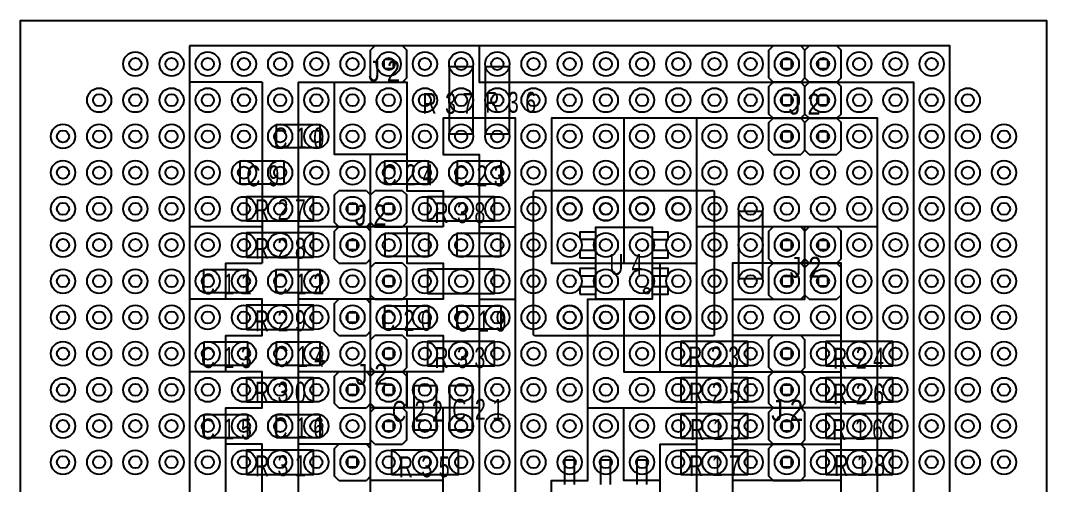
# Model space of a CAD drawing. Units: millimetres on the paper. Extents: x -72.8 to -0.8, y -24.6 to 70.4.
# Drawn here: x -72.8 to -0.8, y 37.8 to 70.4 of the extents above; entities that cross this region are included whole.
import ezdxf

# ---------------------------------------------------------------- set-up
doc = ezdxf.new("R2010")
doc.units = ezdxf.units.MM
for name, color, linetype in [('0-0_十字ユニバーサル基板', 7, 'Continuous'), ('0-2_カットパターン', 1, 'Continuous'), ('0-3_パーツレイアウト', 7, 'Continuous'), ('0-4_パーツナンバー', 3, 'Continuous')]:
    doc.layers.add(name, color=color, linetype=linetype)
doc.styles.add('MS UI Gothic', font='')
doc.styles.get('MS UI Gothic').set_extended_font_data('MS UI Gothic')

msp = doc.modelspace()

# ---------------------------------------------------------------- linework, layer by layer
at = {"layer": '0-0_十字ユニバーサル基板'}
msp.add_lwpolyline([(-0.83, -24.64), (-72.83, -24.64), (-72.83, 70.36), (-0.83, 70.36)], close=True, dxfattribs=at)
for centre, radius in [((-64.77, 67.31), 0.85), ((-64.77, 67.31), 0.425), ((-62.23, 67.31), 0.85), ((-62.23, 67.31), 0.425), ((-59.69, 67.31), 0.85), ((-59.69, 67.31), 0.425), ((-57.15, 67.31), 0.85), ((-57.15, 67.31), 0.425), ((-54.61, 67.31), 0.85), ((-54.61, 67.31), 0.425), ((-52.07, 67.31), 0.85), ((-52.07, 67.31), 0.425), ((-49.53, 67.31), 0.85), ((-49.53, 67.31), 0.425), ((-46.99, 67.31), 0.85), ((-46.99, 67.31), 0.425), ((-44.45, 67.31), 0.85), ((-44.45, 67.31), 0.425), ((-41.91, 67.31), 0.85), ((-41.91, 67.31), 0.425), ((-39.37, 67.31), 0.85), ((-39.37, 67.31), 0.425), ((-36.83, 67.31), 0.85), ((-36.83, 67.31), 0.425), ((-34.29, 67.31), 0.85), ((-34.29, 67.31), 0.425), ((-31.75, 67.31), 0.85), ((-31.75, 67.31), 0.425), ((-29.21, 67.31), 0.85), ((-29.21, 67.31), 0.425), ((-26.67, 67.31), 0.85), ((-26.67, 67.31), 0.425), ((-24.13, 67.31), 0.85), ((-24.13, 67.31), 0.425), ((-21.59, 67.31), 0.85), ((-21.59, 67.31), 0.425), ((-19.05, 67.31), 0.85), ((-19.05, 67.31), 0.425), ((-16.51, 67.31), 0.85), ((-16.51, 67.31), 0.425), ((-13.97, 67.31), 0.85), ((-13.97, 67.31), 0.425), ((-11.43, 67.31), 0.85), ((-11.43, 67.31), 0.425), ((-8.89, 67.31), 0.85), ((-8.89, 67.31), 0.425), ((-67.31, 64.77), 0.85), ((-64.77, 64.77), 0.85), ((-62.23, 64.77), 0.85), ((-59.69, 64.77), 0.85), ((-57.15, 64.77), 0.85), ((-54.61, 64.77), 0.85), ((-52.07, 64.77), 0.85), ((-49.53, 64.77), 0.85), ((-46.99, 64.77), 0.85), ((-44.45, 64.77), 0.85), ((-41.91, 64.77), 0.85), ((-39.37, 64.77), 0.85), ((-36.83, 64.77), 0.85), ((-34.29, 64.77), 0.85), ((-31.75, 64.77), 0.85), ((-29.21, 64.77), 0.85), ((-26.67, 64.77), 0.85), ((-24.13, 64.77), 0.85), ((-21.59, 64.77), 0.85), ((-19.05, 64.77), 0.85), ((-16.51, 64.77), 0.85), ((-13.97, 64.77), 0.85), ((-11.43, 64.77), 0.85), ((-8.89, 64.77), 0.85), ((-6.35, 64.77), 0.85), ((-67.31, 64.77), 0.425), ((-64.77, 64.77), 0.425), ((-62.23, 64.77), 0.425), ((-59.69, 64.77), 0.425), ((-57.15, 64.77), 0.425), ((-54.61, 64.77), 0.425), ((-52.07, 64.77), 0.425), ((-49.53, 64.77), 0.425), ((-46.99, 64.77), 0.425), ((-44.45, 64.77), 0.425), ((-41.91, 64.77), 0.425), ((-39.37, 64.77), 0.425), ((-36.83, 64.77), 0.425), ((-34.29, 64.77), 0.425), ((-31.75, 64.77), 0.425), ((-29.21, 64.77), 0.425), ((-26.67, 64.77), 0.425), ((-24.13, 64.77), 0.425), ((-21.59, 64.77), 0.425), ((-19.05, 64.77), 0.425), ((-16.51, 64.77), 0.425), ((-13.97, 64.77), 0.425), ((-11.43, 64.77), 0.425), ((-8.89, 64.77), 0.425), ((-6.35, 64.77), 0.425), ((-69.85, 62.23), 0.85), ((-69.85, 62.23), 0.425), ((-67.31, 62.23), 0.85), ((-67.31, 62.23), 0.425), ((-64.77, 62.23), 0.85), ((-64.77, 62.23), 0.425), ((-62.23, 62.23), 0.85), ((-62.23, 62.23), 0.425), ((-59.69, 62.23), 0.85), ((-59.69, 62.23), 0.425), ((-57.15, 62.23), 0.85), ((-57.15, 62.23), 0.425), ((-54.61, 62.23), 0.85), ((-54.61, 62.23), 0.425), ((-52.07, 62.23), 0.85), ((-52.07, 62.23), 0.425), ((-49.53, 62.23), 0.85), ((-49.53, 62.23), 0.425), ((-46.99, 62.23), 0.85), ((-46.99, 62.23), 0.425), ((-44.45, 62.23), 0.85), ((-44.45, 62.23), 0.425), ((-41.91, 62.23), 0.85), ((-41.91, 62.23), 0.425), ((-39.37, 62.23), 0.85), ((-39.37, 62.23), 0.425), ((-36.83, 62.23), 0.85), ((-36.83, 62.23), 0.425), ((-34.29, 62.23), 0.85), ((-34.29, 62.23), 0.425), ((-31.75, 62.23), 0.85), ((-31.75, 62.23), 0.425), ((-29.21, 62.23), 0.85), ((-29.21, 62.23), 0.425), ((-26.67, 62.23), 0.85), ((-26.67, 62.23), 0.425), ((-24.13, 62.23), 0.85), ((-24.13, 62.23), 0.425), ((-21.59, 62.23), 0.85), ((-21.59, 62.23), 0.425), ((-19.05, 62.23), 0.85), ((-19.05, 62.23), 0.425), ((-16.51, 62.23), 0.85), ((-16.51, 62.23), 0.425), ((-13.97, 62.23), 0.85), ((-13.97, 62.23), 0.425), ((-11.43, 62.23), 0.85), ((-11.43, 62.23), 0.425), ((-8.89, 62.23), 0.85), ((-8.89, 62.23), 0.425), ((-6.35, 62.23), 0.85), ((-6.35, 62.23), 0.425), ((-3.81, 62.23), 0.85), ((-3.81, 62.23), 0.425), ((-69.85, 59.69), 0.85), ((-67.31, 59.69), 0.85), ((-64.77, 59.69), 0.85), ((-62.23, 59.69), 0.85), ((-59.69, 59.69), 0.85), ((-57.15, 59.69), 0.85), ((-54.61, 59.69), 0.85), ((-52.07, 59.69), 0.85), ((-49.53, 59.69), 0.85), ((-46.99, 59.69), 0.85), ((-44.45, 59.69), 0.85), ((-41.91, 59.69), 0.85), ((-39.37, 59.69), 0.85), ((-36.83, 59.69), 0.85), ((-34.29, 59.69), 0.85), ((-31.75, 59.69), 0.85), ((-29.21, 59.69), 0.85), ((-26.67, 59.69), 0.85), ((-24.13, 59.69), 0.85), ((-21.59, 59.69), 0.85), ((-19.05, 59.69), 0.85), ((-16.51, 59.69), 0.85), ((-13.97, 59.69), 0.85), ((-11.43, 59.69), 0.85), ((-8.89, 59.69), 0.85), ((-6.35, 59.69), 0.85), ((-3.81, 59.69), 0.85), ((-69.85, 59.69), 0.425), ((-67.31, 59.69), 0.425), ((-64.77, 59.69), 0.425), ((-62.23, 59.69), 0.425), ((-59.69, 59.69), 0.425), ((-57.15, 59.69), 0.425), ((-54.61, 59.69), 0.425), ((-52.07, 59.69), 0.425), ((-49.53, 59.69), 0.425), ((-46.99, 59.69), 0.425), ((-44.45, 59.69), 0.425), ((-41.91, 59.69), 0.425), ((-39.37, 59.69), 0.425), ((-36.83, 59.69), 0.425), ((-34.29, 59.69), 0.425), ((-31.75, 59.69), 0.425), ((-29.21, 59.69), 0.425), ((-26.67, 59.69), 0.425), ((-24.13, 59.69), 0.425), ((-21.59, 59.69), 0.425), ((-19.05, 59.69), 0.425), ((-16.51, 59.69), 0.425), ((-13.97, 59.69), 0.425), ((-11.43, 59.69), 0.425), ((-8.89, 59.69), 0.425), ((-6.35, 59.69), 0.425), ((-3.81, 59.69), 0.425), ((-69.85, 57.15), 0.85), ((-67.31, 57.15), 0.85), ((-64.77, 57.15), 0.85), ((-62.23, 57.15), 0.85), ((-59.69, 57.15), 0.85), ((-57.15, 57.15), 0.85), ((-54.61, 57.15), 0.85), ((-52.07, 57.15), 0.85), ((-49.53, 57.15), 0.85), ((-46.99, 57.15), 0.85), ((-44.45, 57.15), 0.85), ((-41.91, 57.15), 0.85), ((-39.37, 57.15), 0.85), ((-36.83, 57.15), 0.85), ((-34.29, 57.15), 0.85), ((-31.75, 57.15), 0.85), ((-29.21, 57.15), 0.85), ((-26.67, 57.15), 0.85), ((-24.13, 57.15), 0.85), ((-21.59, 57.15), 0.85), ((-19.05, 57.15), 0.85), ((-16.51, 57.15), 0.85), ((-13.97, 57.15), 0.85), ((-11.43, 57.15), 0.85), ((-8.89, 57.15), 0.85), ((-6.35, 57.15), 0.85), ((-3.81, 57.15), 0.85), ((-69.85, 57.15), 0.425), ((-67.31, 57.15), 0.425), ((-64.77, 57.15), 0.425), ((-62.23, 57.15), 0.425), ((-59.69, 57.15), 0.425), ((-57.15, 57.15), 0.425), ((-54.61, 57.15), 0.425), ((-52.07, 57.15), 0.425), ((-49.53, 57.15), 0.425), ((-46.99, 57.15), 0.425), ((-44.45, 57.15), 0.425), ((-41.91, 57.15), 0.425), ((-39.37, 57.15), 0.425), ((-36.83, 57.15), 0.425), ((-34.29, 57.15), 0.425), ((-31.75, 57.15), 0.425), ((-29.21, 57.15), 0.425), ((-26.67, 57.15), 0.425), ((-24.13, 57.15), 0.425), ((-21.59, 57.15), 0.425), ((-19.05, 57.15), 0.425), ((-16.51, 57.15), 0.425), ((-13.97, 57.15), 0.425), ((-11.43, 57.15), 0.425), ((-8.89, 57.15), 0.425), ((-6.35, 57.15), 0.425), ((-3.81, 57.15), 0.425), ((-69.85, 54.61), 0.85), ((-67.31, 54.61), 0.85), ((-64.77, 54.61), 0.85), ((-62.23, 54.61), 0.85), ((-59.69, 54.61), 0.85), ((-57.15, 54.61), 0.85), ((-54.61, 54.61), 0.85), ((-52.07, 54.61), 0.85), ((-49.53, 54.61), 0.85), ((-46.99, 54.61), 0.85), ((-44.45, 54.61), 0.85), ((-41.91, 54.61), 0.85), ((-39.37, 54.61), 0.85), ((-36.83, 54.61), 0.85), ((-34.29, 54.61), 0.85), ((-31.75, 54.61), 0.85), ((-29.21, 54.61), 0.85), ((-26.67, 54.61), 0.85), ((-24.13, 54.61), 0.85), ((-21.59, 54.61), 0.85), ((-19.05, 54.61), 0.85), ((-16.51, 54.61), 0.85), ((-13.97, 54.61), 0.85), ((-11.43, 54.61), 0.85), ((-8.89, 54.61), 0.85), ((-6.35, 54.61), 0.85), ((-3.81, 54.61), 0.85), ((-69.85, 54.61), 0.425), ((-67.31, 54.61), 0.425), ((-64.77, 54.61), 0.425), ((-62.23, 54.61), 0.425), ((-59.69, 54.61), 0.425), ((-57.15, 54.61), 0.425), ((-54.61, 54.61), 0.425), ((-52.07, 54.61), 0.425), ((-49.53, 54.61), 0.425), ((-46.99, 54.61), 0.425), ((-44.45, 54.61), 0.425), ((-41.91, 54.61), 0.425), ((-39.37, 54.61), 0.425), ((-36.83, 54.61), 0.425), ((-34.29, 54.61), 0.425), ((-31.75, 54.61), 0.425), ((-29.21, 54.61), 0.425), ((-26.67, 54.61), 0.425), ((-24.13, 54.61), 0.425), ((-21.59, 54.61), 0.425), ((-19.05, 54.61), 0.425), ((-16.51, 54.61), 0.425), ((-13.97, 54.61), 0.425), ((-11.43, 54.61), 0.425), ((-8.89, 54.61), 0.425), ((-6.35, 54.61), 0.425), ((-3.81, 54.61), 0.425), ((-69.85, 52.07), 0.85), ((-67.31, 52.07), 0.85), ((-64.77, 52.07), 0.85), ((-62.23, 52.07), 0.85), ((-59.69, 52.07), 0.85), ((-57.15, 52.07), 0.85), ((-54.61, 52.07), 0.85), ((-52.07, 52.07), 0.85), ((-49.53, 52.07), 0.85), ((-46.99, 52.07), 0.85), ((-44.45, 52.07), 0.85), ((-41.91, 52.07), 0.85), ((-39.37, 52.07), 0.85), ((-36.83, 52.07), 0.85), ((-34.29, 52.07), 0.85), ((-31.75, 52.07), 0.85), ((-29.21, 52.07), 0.85), ((-26.67, 52.07), 0.85), ((-24.13, 52.07), 0.85), ((-21.59, 52.07), 0.85), ((-19.05, 52.07), 0.85), ((-16.51, 52.07), 0.85), ((-13.97, 52.07), 0.85), ((-11.43, 52.07), 0.85), ((-8.89, 52.07), 0.85), ((-6.35, 52.07), 0.85), ((-3.81, 52.07), 0.85), ((-69.85, 52.07), 0.425), ((-67.31, 52.07), 0.425), ((-64.77, 52.07), 0.425), ((-62.23, 52.07), 0.425), ((-59.69, 52.07), 0.425), ((-57.15, 52.07), 0.425), ((-54.61, 52.07), 0.425), ((-52.07, 52.07), 0.425), ((-49.53, 52.07), 0.425), ((-46.99, 52.07), 0.425), ((-44.45, 52.07), 0.425), ((-41.91, 52.07), 0.425), ((-39.37, 52.07), 0.425), ((-36.83, 52.07), 0.425), ((-34.29, 52.07), 0.425), ((-31.75, 52.07), 0.425), ((-29.21, 52.07), 0.425), ((-26.67, 52.07), 0.425), ((-24.13, 52.07), 0.425), ((-21.59, 52.07), 0.425), ((-19.05, 52.07), 0.425), ((-16.51, 52.07), 0.425), ((-13.97, 52.07), 0.425), ((-11.43, 52.07), 0.425), ((-8.89, 52.07), 0.425), ((-6.35, 52.07), 0.425), ((-3.81, 52.07), 0.425), ((-69.85, 49.53), 0.85), ((-69.85, 49.53), 0.425), ((-67.31, 49.53), 0.85), ((-67.31, 49.53), 0.425), ((-64.77, 49.53), 0.85), ((-64.77, 49.53), 0.425), ((-62.23, 49.53), 0.85), ((-62.23, 49.53), 0.425), ((-59.69, 49.53), 0.85), ((-59.69, 49.53), 0.425), ((-57.15, 49.53), 0.85), ((-57.15, 49.53), 0.425), ((-54.61, 49.53), 0.85), ((-54.61, 49.53), 0.425), ((-52.07, 49.53), 0.85), ((-52.07, 49.53), 0.425), ((-49.53, 49.53), 0.85), ((-49.53, 49.53), 0.425), ((-46.99, 49.53), 0.85), ((-46.99, 49.53), 0.425), ((-44.45, 49.53), 0.85), ((-44.45, 49.53), 0.425), ((-41.91, 49.53), 0.85), ((-41.91, 49.53), 0.425), ((-39.37, 49.53), 0.85), ((-39.37, 49.53), 0.425), ((-36.83, 49.53), 0.85), ((-36.83, 49.53), 0.425), ((-34.29, 49.53), 0.85), ((-34.29, 49.53), 0.425), ((-31.75, 49.53), 0.85), ((-31.75, 49.53), 0.425), ((-29.21, 49.53), 0.85), ((-29.21, 49.53), 0.425), ((-26.67, 49.53), 0.85), ((-26.67, 49.53), 0.425), ((-24.13, 49.53), 0.85), ((-24.13, 49.53), 0.425), ((-21.59, 49.53), 0.85), ((-21.59, 49.53), 0.425), ((-19.05, 49.53), 0.85), ((-19.05, 49.53), 0.425), ((-16.51, 49.53), 0.85), ((-16.51, 49.53), 0.425), ((-13.97, 49.53), 0.85), ((-13.97, 49.53), 0.425), ((-11.43, 49.53), 0.85), ((-11.43, 49.53), 0.425), ((-8.89, 49.53), 0.85), ((-8.89, 49.53), 0.425), ((-6.35, 49.53), 0.85), ((-6.35, 49.53), 0.425), ((-3.81, 49.53), 0.85), ((-3.81, 49.53), 0.425), ((-69.85, 46.99), 0.85), ((-67.31, 46.99), 0.85), ((-64.77, 46.99), 0.85), ((-62.23, 46.99), 0.85), ((-59.69, 46.99), 0.85), ((-57.15, 46.99), 0.85), ((-54.61, 46.99), 0.85), ((-52.07, 46.99), 0.85), ((-49.53, 46.99), 0.85), ((-46.99, 46.99), 0.85), ((-44.45, 46.99), 0.85), ((-41.91, 46.99), 0.85), ((-39.37, 46.99), 0.85), ((-36.83, 46.99), 0.85), ((-34.29, 46.99), 0.85), ((-31.75, 46.99), 0.85), ((-29.21, 46.99), 0.85), ((-26.67, 46.99), 0.85), ((-24.13, 46.99), 0.85), ((-21.59, 46.99), 0.85), ((-19.05, 46.99), 0.85), ((-16.51, 46.99), 0.85), ((-13.97, 46.99), 0.85), ((-11.43, 46.99), 0.85), ((-8.89, 46.99), 0.85), ((-6.35, 46.99), 0.85), ((-3.81, 46.99), 0.85), ((-69.85, 46.99), 0.425), ((-67.31, 46.99), 0.425), ((-64.77, 46.99), 0.425), ((-62.23, 46.99), 0.425), ((-59.69, 46.99), 0.425), ((-57.15, 46.99), 0.425), ((-54.61, 46.99), 0.425), ((-52.07, 46.99), 0.425), ((-49.53, 46.99), 0.425), ((-46.99, 46.99), 0.425), ((-44.45, 46.99), 0.425), ((-41.91, 46.99), 0.425), ((-39.37, 46.99), 0.425), ((-36.83, 46.99), 0.425), ((-34.29, 46.99), 0.425), ((-31.75, 46.99), 0.425), ((-29.21, 46.99), 0.425), ((-26.67, 46.99), 0.425), ((-24.13, 46.99), 0.425), ((-21.59, 46.99), 0.425), ((-19.05, 46.99), 0.425), ((-16.51, 46.99), 0.425), ((-13.97, 46.99), 0.425), ((-11.43, 46.99), 0.425), ((-8.89, 46.99), 0.425), ((-6.35, 46.99), 0.425), ((-3.81, 46.99), 0.425), ((-69.85, 44.45), 0.85), ((-69.85, 44.45), 0.425), ((-67.31, 44.45), 0.85), ((-67.31, 44.45), 0.425), ((-64.77, 44.45), 0.85), ((-64.77, 44.45), 0.425), ((-62.23, 44.45), 0.85), ((-62.23, 44.45), 0.425), ((-59.69, 44.45), 0.85), ((-59.69, 44.45), 0.425), ((-57.15, 44.45), 0.85), ((-57.15, 44.45), 0.425), ((-54.61, 44.45), 0.85), ((-54.61, 44.45), 0.425), ((-52.07, 44.45), 0.85), ((-52.07, 44.45), 0.425), ((-49.53, 44.45), 0.85), ((-49.53, 44.45), 0.425), ((-46.99, 44.45), 0.85), ((-46.99, 44.45), 0.425), ((-44.45, 44.45), 0.85), ((-44.45, 44.45), 0.425), ((-41.91, 44.45), 0.85), ((-41.91, 44.45), 0.425), ((-39.37, 44.45), 0.85), ((-39.37, 44.45), 0.425), ((-36.83, 44.45), 0.85), ((-36.83, 44.45), 0.425), ((-34.29, 44.45), 0.85), ((-34.29, 44.45), 0.425), ((-31.75, 44.45), 0.85), ((-31.75, 44.45), 0.425), ((-29.21, 44.45), 0.85), ((-29.21, 44.45), 0.425), ((-26.67, 44.45), 0.85), ((-26.67, 44.45), 0.425), ((-24.13, 44.45), 0.85), ((-24.13, 44.45), 0.425), ((-21.59, 44.45), 0.85), ((-21.59, 44.45), 0.425), ((-19.05, 44.45), 0.85), ((-19.05, 44.45), 0.425), ((-16.51, 44.45), 0.85), ((-16.51, 44.45), 0.425), ((-13.97, 44.45), 0.85), ((-13.97, 44.45), 0.425), ((-11.43, 44.45), 0.85), ((-11.43, 44.45), 0.425), ((-8.89, 44.45), 0.85), ((-8.89, 44.45), 0.425), ((-6.35, 44.45), 0.85), ((-6.35, 44.45), 0.425), ((-3.81, 44.45), 0.85), ((-3.81, 44.45), 0.425), ((-69.85, 41.91), 0.85), ((-67.31, 41.91), 0.85), ((-64.77, 41.91), 0.85), ((-62.23, 41.91), 0.85), ((-59.69, 41.91), 0.85), ((-57.15, 41.91), 0.85), ((-54.61, 41.91), 0.85), ((-52.07, 41.91), 0.85), ((-49.53, 41.91), 0.85), ((-46.99, 41.91), 0.85), ((-44.45, 41.91), 0.85), ((-41.91, 41.91), 0.85), ((-39.37, 41.91), 0.85), ((-36.83, 41.91), 0.85), ((-34.29, 41.91), 0.85), ((-31.75, 41.91), 0.85), ((-29.21, 41.91), 0.85), ((-26.67, 41.91), 0.85), ((-24.13, 41.91), 0.85), ((-21.59, 41.91), 0.85), ((-19.05, 41.91), 0.85), ((-16.51, 41.91), 0.85), ((-13.97, 41.91), 0.85), ((-11.43, 41.91), 0.85), ((-8.89, 41.91), 0.85), ((-6.35, 41.91), 0.85), ((-3.81, 41.91), 0.85), ((-69.85, 41.91), 0.425), ((-67.31, 41.91), 0.425), ((-64.77, 41.91), 0.425), ((-62.23, 41.91), 0.425), ((-59.69, 41.91), 0.425), ((-57.15, 41.91), 0.425), ((-54.61, 41.91), 0.425), ((-52.07, 41.91), 0.425), ((-49.53, 41.91), 0.425), ((-46.99, 41.91), 0.425), ((-44.45, 41.91), 0.425), ((-41.91, 41.91), 0.425), ((-39.37, 41.91), 0.425), ((-36.83, 41.91), 0.425), ((-34.29, 41.91), 0.425), ((-31.75, 41.91), 0.425), ((-29.21, 41.91), 0.425), ((-26.67, 41.91), 0.425), ((-24.13, 41.91), 0.425), ((-21.59, 41.91), 0.425), ((-19.05, 41.91), 0.425), ((-16.51, 41.91), 0.425), ((-13.97, 41.91), 0.425), ((-11.43, 41.91), 0.425), ((-8.89, 41.91), 0.425), ((-6.35, 41.91), 0.425), ((-3.81, 41.91), 0.425), ((-69.85, 39.37), 0.85), ((-69.85, 39.37), 0.425), ((-67.31, 39.37), 0.85), ((-67.31, 39.37), 0.425), ((-64.77, 39.37), 0.85), ((-64.77, 39.37), 0.425), ((-62.23, 39.37), 0.85), ((-62.23, 39.37), 0.425), ((-59.69, 39.37), 0.85), ((-59.69, 39.37), 0.425), ((-57.15, 39.37), 0.85), ((-57.15, 39.37), 0.425), ((-54.61, 39.37), 0.85), ((-54.61, 39.37), 0.425), ((-52.07, 39.37), 0.85), ((-52.07, 39.37), 0.425), ((-49.53, 39.37), 0.85), ((-49.53, 39.37), 0.425), ((-46.99, 39.37), 0.85), ((-46.99, 39.37), 0.425), ((-44.45, 39.37), 0.85), ((-44.45, 39.37), 0.425), ((-41.91, 39.37), 0.85), ((-41.91, 39.37), 0.425), ((-39.37, 39.37), 0.85), ((-39.37, 39.37), 0.425), ((-36.83, 39.37), 0.85), ((-36.83, 39.37), 0.425), ((-34.29, 39.37), 0.85), ((-34.29, 39.37), 0.425), ((-31.75, 39.37), 0.85), ((-31.75, 39.37), 0.425), ((-29.21, 39.37), 0.85), ((-29.21, 39.37), 0.425), ((-26.67, 39.37), 0.85), ((-26.67, 39.37), 0.425), ((-24.13, 39.37), 0.85), ((-24.13, 39.37), 0.425), ((-21.59, 39.37), 0.85), ((-21.59, 39.37), 0.425), ((-19.05, 39.37), 0.85), ((-19.05, 39.37), 0.425), ((-16.51, 39.37), 0.85), ((-16.51, 39.37), 0.425), ((-13.97, 39.37), 0.85), ((-13.97, 39.37), 0.425), ((-11.43, 39.37), 0.85), ((-11.43, 39.37), 0.425), ((-8.89, 39.37), 0.85), ((-8.89, 39.37), 0.425), ((-6.35, 39.37), 0.85), ((-6.35, 39.37), 0.425), ((-3.81, 39.37), 0.85), ((-3.81, 39.37), 0.425)]:
    msp.add_circle(centre, radius, dxfattribs=at)
at = {"layer": '0-2_カットパターン'}
for p, q in [((-55.88, 66.04), (-60.96, 66.04)), ((-55.88, 66.04), (-55.88, 53.34)), ((-30.48, 63.5), (-30.48, 53.34)), ((-25.4, 63.5), (-25.4, 10.16)), ((-55.88, 55.88), (-60.96, 55.88)), ((-43.18, 55.88), (-53.34, 55.88)), ((-40.64, 55.88), (-38.1, 55.88)), ((-12.7, 55.88), (-25.4, 55.88)), ((-27.94, 45.72), (-27.94, 53.34)), ((-40.64, 50.8), (-38.1, 50.8)), ((-15.24, 48.26), (-22.86, 48.26)), ((-45.72, 45.72), (-45.72, 43.18)), ((-22.86, 45.72), (-15.24, 45.72)), ((-40.64, 43.18), (-48.26, 43.18)), ((-43.18, 30.48), (-43.18, 43.18)), ((-33.02, 43.18), (-25.4, 43.18)), ((-15.24, 43.18), (-22.86, 43.18)), ((-48.26, 40.64), (-53.34, 40.64)), ((-22.86, 40.64), (-15.24, 40.64)), ((-43.18, 38.1), (-48.26, 38.1)), ((-15.24, 38.1), (-22.86, 38.1))]:
    msp.add_line(p, q, dxfattribs=at)
msp.add_lwpolyline([(-60.96, 68.58), (-60.96, -20.32), (-7.62, -20.32), (-7.62, 68.58)], close=True, dxfattribs=at)
for points in [[(-40.64, 68.58), (-40.64, 66.04), (-10.16, 66.04), (-10.16, -7.62), (-7.62, -7.62)], [(-53.34, 66.04), (-53.34, 35.56), (-48.26, 35.56), (-48.26, 60.96)], [(-53.34, 66.04), (-45.72, 66.04), (-45.72, 58.42), (-43.18, 58.42), (-43.18, 55.88)], [(-45.72, 60.96), (-50.8, 60.96), (-50.8, 66.04)], [(-25.4, 17.78), (-33.02, 17.78), (-33.02, 27.94), (-38.1, 27.94), (-38.1, 63.5), (-43.18, 63.5), (-43.18, 60.96), (-40.64, 60.96), (-40.64, 30.48)], [(-17.78, 5.08), (-12.7, 5.08), (-12.7, 63.5), (-35.56, 63.5), (-35.56, 53.34), (-25.4, 53.34)], [(-45.72, 55.88), (-45.72, 53.34), (-43.18, 53.34), (-43.18, 50.8), (-53.34, 50.8)], [(-22.86, 50.8), (-17.78, 50.8), (-17.78, 55.88)], [(-58.42, 50.8), (-58.42, 53.34), (-55.88, 53.34)], [(-12.7, 7.62), (-15.24, 7.62), (-15.24, 53.34), (-22.86, 53.34), (-22.86, 12.7), (-15.24, 12.7)], [(-58.42, 45.72), (-58.42, 48.26), (-55.88, 48.26), (-55.88, 50.8), (-60.96, 50.8)], [(-45.72, 50.8), (-45.72, 48.26), (-43.18, 48.26), (-43.18, 45.72), (-53.34, 45.72)], [(-27.94, 30.48), (-35.56, 30.48), (-35.56, 38.1), (-33.02, 38.1), (-33.02, 50.8), (-30.48, 50.8), (-30.48, 45.72), (-25.4, 45.72)], [(-58.42, 27.94), (-58.42, 43.18), (-55.88, 43.18), (-55.88, 45.72), (-60.96, 45.72)], [(-27.94, 38.1), (-30.48, 38.1), (-30.48, 43.18)], [(-55.88, 20.32), (-55.88, 40.64), (-58.42, 40.64)], [(-25.4, 25.4), (-27.94, 25.4), (-27.94, 40.64), (-25.4, 40.64)]]:
    msp.add_lwpolyline(points, dxfattribs=at)
at = {"layer": '0-3_パーツレイアウト'}
for p, q in [((-48.26, 68.28), (-47.96, 68.58)), ((-46.02, 68.58), (-47.96, 68.58)), ((-46.02, 68.58), (-45.72, 68.28)), ((-18.08, 68.58), (-20.02, 68.58)), ((-18.08, 68.58), (-17.78, 68.28)), ((-15.54, 68.58), (-17.48, 68.58)), ((-15.54, 68.58), (-15.24, 68.28)), ((-48.26, 66.34), (-48.26, 68.28)), ((-45.72, 66.34), (-45.72, 68.28)), ((-17.78, 66.34), (-17.78, 68.28)), ((-15.24, 66.34), (-15.24, 68.28)), ((-47.315, 67.575), (-47.255, 67.635)), ((-47.315, 67.045), (-47.315, 67.575)), ((-47.255, 66.985), (-47.315, 67.045)), ((-46.725, 67.635), (-47.255, 67.635)), ((-47.255, 66.985), (-46.725, 66.985)), ((-46.725, 67.635), (-46.665, 67.575)), ((-46.665, 67.045), (-46.725, 66.985)), ((-46.665, 67.045), (-46.665, 67.575)), ((-18.785, 67.635), (-19.315, 67.635)), ((-19.315, 66.985), (-18.785, 66.985)), ((-18.785, 67.635), (-18.725, 67.575)), ((-18.725, 67.045), (-18.785, 66.985)), ((-18.725, 67.045), (-18.725, 67.575)), ((-16.245, 67.635), (-16.775, 67.635)), ((-16.775, 66.985), (-16.245, 66.985)), ((-16.245, 67.635), (-16.185, 67.575)), ((-16.185, 67.045), (-16.245, 66.985)), ((-16.185, 67.045), (-16.185, 67.575)), ((-47.96, 66.04), (-48.26, 66.34)), ((-45.72, 66.34), (-46.02, 66.04)), ((-20.02, 66.04), (-20.32, 66.34)), ((-17.78, 66.34), (-18.08, 66.04)), ((-17.48, 66.04), (-17.78, 66.34)), ((-15.24, 66.34), (-15.54, 66.04)), ((-47.96, 66.04), (-46.02, 66.04)), ((-20.02, 66.04), (-18.08, 66.04)), ((-18.08, 66.04), (-20.02, 66.04)), ((-18.08, 66.04), (-17.78, 65.74)), ((-17.78, 63.8), (-17.78, 65.74)), ((-17.48, 66.04), (-15.54, 66.04)), ((-15.54, 66.04), (-17.48, 66.04)), ((-15.54, 66.04), (-15.24, 65.74)), ((-15.24, 63.8), (-15.24, 65.74)), ((-18.785, 65.095), (-19.315, 65.095)), ((-18.785, 65.095), (-18.725, 65.035)), ((-18.725, 64.505), (-18.725, 65.035)), ((-16.245, 65.095), (-16.775, 65.095)), ((-16.245, 65.095), (-16.185, 65.035)), ((-16.185, 64.505), (-16.185, 65.035)), ((-19.315, 64.445), (-18.785, 64.445)), ((-18.725, 64.505), (-18.785, 64.445)), ((-16.775, 64.445), (-16.245, 64.445)), ((-16.185, 64.505), (-16.245, 64.445)), ((-20.02, 63.5), (-20.32, 63.8)), ((-20.02, 63.5), (-18.08, 63.5)), ((-18.08, 63.5), (-20.02, 63.5)), ((-17.78, 63.8), (-18.08, 63.5)), ((-18.08, 63.5), (-17.78, 63.2)), ((-17.48, 63.5), (-17.78, 63.8)), ((-17.48, 63.5), (-15.54, 63.5)), ((-15.54, 63.5), (-17.48, 63.5)), ((-15.24, 63.8), (-15.54, 63.5)), ((-15.54, 63.5), (-15.24, 63.2)), ((-17.78, 61.26), (-17.78, 63.2)), ((-15.24, 61.26), (-15.24, 63.2)), ((-18.785, 62.555), (-19.315, 62.555)), ((-18.785, 62.555), (-18.725, 62.495)), ((-18.725, 61.965), (-18.785, 61.905)), ((-18.725, 61.965), (-18.725, 62.495)), ((-16.245, 62.555), (-16.775, 62.555)), ((-16.245, 62.555), (-16.185, 62.495)), ((-16.185, 61.965), (-16.245, 61.905)), ((-16.185, 61.965), (-16.185, 62.495)), ((-20.02, 60.96), (-20.32, 61.26)), ((-19.315, 61.905), (-18.785, 61.905)), ((-17.78, 61.26), (-18.08, 60.96)), ((-17.48, 60.96), (-17.78, 61.26)), ((-16.775, 61.905), (-16.245, 61.905)), ((-15.24, 61.26), (-15.54, 60.96)), ((-20.02, 60.96), (-18.08, 60.96)), ((-17.48, 60.96), (-15.54, 60.96)), ((-48.56, 58.42), (-50.5, 58.42)), ((-48.56, 58.42), (-48.26, 58.12)), ((-46.02, 58.42), (-47.96, 58.42)), ((-46.02, 58.42), (-45.72, 58.12)), ((-36.83, 58.36), (-36.77, 58.42)), ((-36.83, 48.32), (-36.83, 58.36)), ((-24.19, 58.42), (-36.77, 58.42)), ((-24.19, 58.42), (-24.13, 58.36)), ((-24.13, 48.32), (-24.13, 58.36)), ((-48.26, 56.18), (-48.26, 58.12)), ((-45.72, 56.18), (-45.72, 58.12)), ((-49.265, 57.475), (-49.795, 57.475)), ((-49.265, 57.475), (-49.205, 57.415)), ((-49.205, 56.885), (-49.265, 56.825)), ((-49.205, 56.885), (-49.205, 57.415)), ((-46.725, 57.475), (-47.255, 57.475)), ((-46.725, 57.475), (-46.665, 57.415)), ((-46.665, 56.885), (-46.725, 56.825)), ((-46.665, 56.885), (-46.665, 57.415)), ((-50.5, 55.88), (-50.8, 56.18)), ((-49.795, 56.825), (-49.265, 56.825)), ((-48.26, 56.18), (-48.56, 55.88)), ((-47.96, 55.88), (-48.26, 56.18)), ((-47.255, 56.825), (-46.725, 56.825)), ((-45.72, 56.18), (-46.02, 55.88)), ((-50.5, 55.88), (-48.56, 55.88)), ((-48.56, 55.88), (-50.5, 55.88)), ((-48.56, 55.88), (-48.26, 55.58)), ((-48.26, 53.64), (-48.26, 55.58)), ((-47.96, 55.88), (-46.02, 55.88)), ((-18.08, 55.88), (-20.02, 55.88)), ((-18.08, 55.88), (-17.78, 55.58)), ((-17.78, 53.64), (-17.78, 55.58)), ((-15.54, 55.88), (-17.48, 55.88)), ((-15.54, 55.88), (-15.24, 55.58)), ((-15.24, 53.64), (-15.24, 55.58)), ((-49.265, 54.935), (-49.795, 54.935)), ((-49.265, 54.935), (-49.205, 54.875)), ((-49.205, 54.345), (-49.205, 54.875)), ((-33.58, 55.01), (-32.48, 55.01)), ((-18.785, 54.935), (-19.315, 54.935)), ((-18.785, 54.935), (-18.725, 54.875)), ((-18.725, 54.345), (-18.725, 54.875)), ((-16.245, 54.935), (-16.775, 54.935)), ((-16.245, 54.935), (-16.185, 54.875)), ((-16.185, 54.345), (-16.185, 54.875)), ((-49.795, 54.285), (-49.265, 54.285)), ((-49.205, 54.345), (-49.265, 54.285)), ((-19.315, 54.285), (-18.785, 54.285)), ((-18.725, 54.345), (-18.785, 54.285)), ((-16.775, 54.285), (-16.245, 54.285)), ((-16.185, 54.345), (-16.245, 54.285)), ((-50.5, 53.34), (-50.8, 53.64)), ((-50.5, 53.34), (-48.56, 53.34)), ((-48.26, 53.64), (-48.56, 53.34)), ((-46.02, 53.34), (-47.96, 53.34)), ((-46.02, 53.34), (-45.72, 53.04)), ((-33.582, 53.722), (-32.482, 53.722)), ((-20.02, 53.34), (-20.32, 53.64)), ((-20.02, 53.34), (-18.08, 53.34)), ((-18.08, 53.34), (-20.02, 53.34)), ((-17.78, 53.64), (-18.08, 53.34)), ((-18.08, 53.34), (-17.78, 53.04)), ((-17.48, 53.34), (-17.78, 53.64)), ((-17.48, 53.34), (-15.54, 53.34)), ((-15.54, 53.34), (-17.48, 53.34)), ((-15.24, 53.64), (-15.54, 53.34)), ((-15.54, 53.34), (-15.24, 53.04)), ((-45.72, 51.1), (-45.72, 53.04)), ((-17.78, 51.1), (-17.78, 53.04)), ((-15.24, 51.1), (-15.24, 53.04)), ((-46.725, 52.395), (-47.255, 52.395)), ((-46.725, 52.395), (-46.665, 52.335)), ((-46.665, 51.805), (-46.665, 52.335)), ((-33.582, 52.447), (-32.482, 52.447)), ((-18.785, 52.395), (-19.315, 52.395)), ((-18.785, 52.395), (-18.725, 52.335)), ((-18.725, 51.805), (-18.725, 52.335)), ((-16.245, 52.395), (-16.775, 52.395)), ((-16.245, 52.395), (-16.185, 52.335)), ((-16.185, 51.805), (-16.185, 52.335)), ((-47.255, 51.745), (-46.725, 51.745)), ((-46.665, 51.805), (-46.725, 51.745)), ((-33.581, 51.162), (-32.481, 51.162)), ((-19.315, 51.745), (-18.785, 51.745)), ((-18.725, 51.805), (-18.785, 51.745)), ((-16.775, 51.745), (-16.245, 51.745)), ((-16.185, 51.805), (-16.245, 51.745)), ((-48.56, 50.8), (-50.5, 50.8)), ((-48.56, 50.8), (-48.26, 50.5)), ((-47.96, 50.8), (-48.26, 51.1)), ((-48.26, 48.56), (-48.26, 50.5)), ((-47.96, 50.8), (-46.02, 50.8)), ((-45.72, 51.1), (-46.02, 50.8)), ((-20.02, 50.8), (-20.32, 51.1)), ((-20.02, 50.8), (-18.08, 50.8)), ((-17.78, 51.1), (-18.08, 50.8)), ((-17.48, 50.8), (-17.78, 51.1)), ((-17.48, 50.8), (-15.54, 50.8)), ((-15.24, 51.1), (-15.54, 50.8)), ((-49.265, 49.855), (-49.795, 49.855)), ((-49.265, 49.855), (-49.205, 49.795)), ((-49.205, 49.265), (-49.205, 49.795)), ((-49.795, 49.205), (-49.265, 49.205)), ((-49.205, 49.265), (-49.265, 49.205)), ((-50.5, 48.26), (-50.8, 48.56)), ((-50.5, 48.26), (-48.56, 48.26)), ((-48.26, 48.56), (-48.56, 48.26)), ((-46.02, 48.26), (-47.96, 48.26)), ((-46.02, 48.26), (-45.72, 47.96)), ((-36.77, 48.26), (-36.83, 48.32)), ((-36.77, 48.26), (-24.19, 48.26)), ((-24.13, 48.32), (-24.19, 48.26)), ((-18.08, 48.26), (-20.02, 48.26)), ((-18.08, 48.26), (-17.78, 47.96)), ((-45.72, 46.02), (-45.72, 47.96)), ((-17.78, 46.02), (-17.78, 47.96)), ((-46.725, 47.315), (-47.255, 47.315)), ((-46.725, 47.315), (-46.665, 47.255)), ((-46.665, 46.725), (-46.665, 47.255)), ((-18.785, 47.315), (-19.315, 47.315)), ((-18.785, 47.315), (-18.725, 47.255)), ((-18.725, 46.725), (-18.725, 47.255)), ((-47.255, 46.665), (-46.725, 46.665)), ((-46.665, 46.725), (-46.725, 46.665)), ((-19.315, 46.665), (-18.785, 46.665)), ((-18.725, 46.725), (-18.785, 46.665)), ((-48.56, 45.72), (-50.5, 45.72)), ((-48.56, 45.72), (-48.26, 45.42)), ((-47.96, 45.72), (-48.26, 46.02)), ((-48.26, 43.48), (-48.26, 45.42)), ((-47.96, 45.72), (-46.02, 45.72)), ((-46.02, 45.72), (-47.96, 45.72)), ((-45.72, 46.02), (-46.02, 45.72)), ((-46.02, 45.72), (-45.72, 45.42)), ((-45.72, 43.48), (-45.72, 45.42)), ((-20.02, 45.72), (-20.32, 46.02)), ((-20.02, 45.72), (-18.08, 45.72)), ((-18.08, 45.72), (-20.02, 45.72)), ((-17.78, 46.02), (-18.08, 45.72)), ((-18.08, 45.72), (-17.78, 45.42)), ((-17.78, 43.48), (-17.78, 45.42)), ((-49.265, 44.775), (-49.795, 44.775)), ((-49.265, 44.775), (-49.205, 44.715)), ((-49.205, 44.185), (-49.205, 44.715)), ((-46.725, 44.775), (-47.255, 44.775)), ((-46.725, 44.775), (-46.665, 44.715)), ((-46.665, 44.185), (-46.665, 44.715)), ((-18.785, 44.775), (-19.315, 44.775)), ((-18.785, 44.775), (-18.725, 44.715)), ((-18.725, 44.185), (-18.725, 44.715)), ((-49.795, 44.125), (-49.265, 44.125)), ((-49.205, 44.185), (-49.265, 44.125)), ((-47.255, 44.125), (-46.725, 44.125)), ((-46.665, 44.185), (-46.725, 44.125)), ((-19.315, 44.125), (-18.785, 44.125)), ((-18.725, 44.185), (-18.785, 44.125)), ((-50.5, 43.18), (-50.8, 43.48)), ((-48.26, 43.48), (-48.56, 43.18)), ((-47.96, 43.18), (-48.26, 43.48)), ((-45.72, 43.48), (-46.02, 43.18)), ((-20.02, 43.18), (-20.32, 43.48)), ((-17.78, 43.48), (-18.08, 43.18)), ((-50.5, 43.18), (-48.56, 43.18)), ((-46.02, 43.18), (-47.96, 43.18)), ((-47.96, 43.18), (-46.02, 43.18)), ((-46.02, 43.18), (-45.72, 42.88)), ((-45.72, 40.94), (-45.72, 42.88)), ((-20.02, 43.18), (-18.08, 43.18)), ((-18.08, 43.18), (-20.02, 43.18)), ((-18.08, 43.18), (-17.78, 42.88)), ((-17.78, 40.94), (-17.78, 42.88)), ((-46.725, 42.235), (-47.255, 42.235)), ((-46.725, 42.235), (-46.665, 42.175)), ((-46.665, 41.645), (-46.665, 42.175)), ((-18.785, 42.235), (-19.315, 42.235)), ((-18.785, 42.235), (-18.725, 42.175)), ((-18.725, 41.645), (-18.725, 42.175)), ((-47.255, 41.585), (-46.725, 41.585)), ((-46.665, 41.645), (-46.725, 41.585)), ((-19.315, 41.585), (-18.785, 41.585)), ((-18.725, 41.645), (-18.785, 41.585)), ((-48.56, 40.64), (-50.5, 40.64)), ((-48.56, 40.64), (-48.26, 40.34)), ((-47.96, 40.64), (-48.26, 40.94)), ((-48.26, 38.4), (-48.26, 40.34)), ((-47.96, 40.64), (-46.02, 40.64)), ((-45.72, 40.94), (-46.02, 40.64)), ((-20.02, 40.64), (-20.32, 40.94)), ((-20.02, 40.64), (-18.08, 40.64)), ((-18.08, 40.64), (-20.02, 40.64)), ((-17.78, 40.94), (-18.08, 40.64)), ((-18.08, 40.64), (-17.78, 40.34)), ((-17.78, 38.4), (-17.78, 40.34)), ((-49.265, 39.695), (-49.795, 39.695)), ((-49.265, 39.695), (-49.205, 39.635)), ((-49.205, 39.105), (-49.205, 39.635)), ((-18.785, 39.695), (-19.315, 39.695)), ((-18.785, 39.695), (-18.725, 39.635)), ((-18.725, 39.105), (-18.725, 39.635)), ((-49.795, 39.045), (-49.265, 39.045)), ((-49.205, 39.105), (-49.265, 39.045)), ((-34.662, 39.514), (-34.662, 37.814)), ((-33.962, 39.514), (-34.662, 39.514)), ((-33.962, 37.814), (-33.962, 39.514)), ((-32.132, 39.514), (-32.132, 37.814)), ((-31.432, 39.514), (-32.132, 39.514)), ((-31.432, 37.814), (-31.432, 39.514)), ((-29.585, 39.514), (-29.585, 37.814)), ((-28.885, 39.514), (-29.585, 39.514)), ((-28.885, 37.814), (-28.885, 39.514)), ((-19.315, 39.045), (-18.785, 39.045)), ((-18.725, 39.105), (-18.785, 39.045)), ((-50.5, 38.1), (-50.8, 38.4)), ((-48.26, 38.4), (-48.56, 38.1)), ((-20.02, 38.1), (-20.32, 38.4)), ((-17.78, 38.4), (-18.08, 38.1)), ((-50.5, 38.1), (-48.56, 38.1)), ((-20.02, 38.1), (-18.08, 38.1))]:
    msp.add_line(p, q, dxfattribs=at)
for points in [[(-20.32, 66.34), (-20.32, 68.28), (-20.02, 68.58)], [(-17.78, 66.34), (-17.78, 68.28), (-17.48, 68.58)], [(-19.315, 66.985), (-19.375, 67.045), (-19.375, 67.575), (-19.315, 67.635)], [(-16.775, 66.985), (-16.835, 67.045), (-16.835, 67.575), (-16.775, 67.635)], [(-20.32, 63.8), (-20.32, 65.74), (-20.02, 66.04)], [(-17.78, 63.8), (-17.78, 65.74), (-17.48, 66.04)], [(-19.315, 64.445), (-19.375, 64.505), (-19.375, 65.035), (-19.315, 65.095)], [(-16.775, 64.445), (-16.835, 64.505), (-16.835, 65.035), (-16.775, 65.095)], [(-20.32, 61.26), (-20.32, 63.2), (-20.02, 63.5)], [(-17.78, 61.26), (-17.78, 63.2), (-17.48, 63.5)], [(-19.315, 61.905), (-19.375, 61.965), (-19.375, 62.495), (-19.315, 62.555)], [(-16.775, 61.905), (-16.835, 61.965), (-16.835, 62.495), (-16.775, 62.555)], [(-50.8, 56.18), (-50.8, 58.12), (-50.5, 58.42)], [(-48.26, 56.18), (-48.26, 58.12), (-47.96, 58.42)], [(-49.795, 56.825), (-49.855, 56.885), (-49.855, 57.415), (-49.795, 57.475)], [(-47.255, 56.825), (-47.315, 56.885), (-47.315, 57.415), (-47.255, 57.475)], [(-50.8, 53.64), (-50.8, 55.58), (-50.5, 55.88)], [(-32.48, 55.52), (-33.58, 55.52), (-33.58, 55.01)], [(-28.482, 55.008), (-27.382, 55.008), (-27.382, 55.518), (-28.482, 55.518)], [(-20.32, 53.64), (-20.32, 55.58), (-20.02, 55.88)], [(-17.78, 53.64), (-17.78, 55.58), (-17.48, 55.88)], [(-49.795, 54.285), (-49.855, 54.345), (-49.855, 54.875), (-49.795, 54.935)], [(-19.315, 54.285), (-19.375, 54.345), (-19.375, 54.875), (-19.315, 54.935)], [(-16.775, 54.285), (-16.835, 54.345), (-16.835, 54.875), (-16.775, 54.935)], [(-32.482, 54.232), (-33.582, 54.232), (-33.582, 53.722)], [(-28.476, 53.722), (-27.376, 53.722), (-27.376, 54.232), (-28.476, 54.232)], [(-48.26, 51.1), (-48.26, 53.04), (-47.96, 53.34)], [(-20.32, 51.1), (-20.32, 53.04), (-20.02, 53.34)], [(-17.78, 51.1), (-17.78, 53.04), (-17.48, 53.34)], [(-32.482, 52.957), (-33.582, 52.957), (-33.582, 52.447)], [(-28.476, 52.447), (-27.376, 52.447), (-27.376, 52.957), (-28.476, 52.957)], [(-47.255, 51.745), (-47.315, 51.805), (-47.315, 52.335), (-47.255, 52.395)], [(-19.315, 51.745), (-19.375, 51.805), (-19.375, 52.335), (-19.315, 52.395)], [(-16.775, 51.745), (-16.835, 51.805), (-16.835, 52.335), (-16.775, 52.395)], [(-32.481, 51.672), (-33.581, 51.672), (-33.581, 51.162)], [(-28.482, 51.155), (-27.382, 51.155), (-27.382, 51.665), (-28.482, 51.665)], [(-50.8, 48.56), (-50.8, 50.5), (-50.5, 50.8)], [(-49.795, 49.205), (-49.855, 49.265), (-49.855, 49.795), (-49.795, 49.855)], [(-48.26, 46.02), (-48.26, 47.96), (-47.96, 48.26)], [(-20.32, 46.02), (-20.32, 47.96), (-20.02, 48.26)], [(-47.255, 46.665), (-47.315, 46.725), (-47.315, 47.255), (-47.255, 47.315)], [(-19.315, 46.665), (-19.375, 46.725), (-19.375, 47.255), (-19.315, 47.315)], [(-50.8, 43.48), (-50.8, 45.42), (-50.5, 45.72)], [(-48.26, 43.48), (-48.26, 45.42), (-47.96, 45.72)], [(-20.32, 43.48), (-20.32, 45.42), (-20.02, 45.72)], [(-49.795, 44.125), (-49.855, 44.185), (-49.855, 44.715), (-49.795, 44.775)], [(-47.255, 44.125), (-47.315, 44.185), (-47.315, 44.715), (-47.255, 44.775)], [(-19.315, 44.125), (-19.375, 44.185), (-19.375, 44.715), (-19.315, 44.775)], [(-48.26, 40.94), (-48.26, 42.88), (-47.96, 43.18)], [(-20.32, 40.94), (-20.32, 42.88), (-20.02, 43.18)], [(-47.255, 41.585), (-47.315, 41.645), (-47.315, 42.175), (-47.255, 42.235)], [(-19.315, 41.585), (-19.375, 41.645), (-19.375, 42.175), (-19.315, 42.235)], [(-50.8, 38.4), (-50.8, 40.34), (-50.5, 40.64)], [(-20.32, 38.4), (-20.32, 40.34), (-20.02, 40.64)], [(-49.795, 39.045), (-49.855, 39.105), (-49.855, 39.635), (-49.795, 39.695)], [(-19.315, 39.045), (-19.375, 39.105), (-19.375, 39.635), (-19.315, 39.695)]]:
    msp.add_lwpolyline(points, dxfattribs=at)
for points in [[(-42.76, 62.42), (-41.06, 62.42), (-41.06, 67.12), (-42.76, 67.12)], [(-40.22, 62.42), (-38.52, 62.42), (-38.52, 67.12), (-40.22, 67.12)], [(-54.896, 61.443), (-51.796, 61.443), (-51.796, 63.043), (-54.896, 63.043)], [(-57.432, 58.902), (-54.332, 58.902), (-54.332, 60.502), (-57.432, 60.502)], [(-47.288, 58.896), (-44.188, 58.896), (-44.188, 60.496), (-47.288, 60.496)], [(-42.192, 58.903), (-39.092, 58.903), (-39.092, 60.503), (-42.192, 60.503)], [(-56.96, 56.3), (-52.26, 56.3), (-52.26, 58), (-56.96, 58)], [(-44.26, 56.3), (-39.56, 56.3), (-39.56, 58), (-44.26, 58)], [(-22.44, 52.26), (-20.74, 52.26), (-20.74, 56.96), (-22.44, 56.96)], [(-56.96, 53.76), (-52.26, 53.76), (-52.26, 55.46), (-56.96, 55.46)], [(-32.48, 50.84), (-28.48, 50.84), (-28.48, 55.84), (-32.48, 55.84)], [(-47.274, 53.819), (-44.174, 53.819), (-44.174, 55.419), (-47.274, 55.419)], [(-42.219, 53.825), (-39.119, 53.825), (-39.119, 55.425), (-42.219, 55.425)], [(-59.985, 51.275), (-56.885, 51.275), (-56.885, 52.875), (-59.985, 52.875)], [(-54.902, 51.275), (-51.802, 51.275), (-51.802, 52.875), (-54.902, 52.875)], [(-44.26, 51.22), (-39.56, 51.22), (-39.56, 52.92), (-44.26, 52.92)], [(-56.96, 48.68), (-52.26, 48.68), (-52.26, 50.38), (-56.96, 50.38)], [(-47.286, 48.73), (-44.186, 48.73), (-44.186, 50.33), (-47.286, 50.33)], [(-42.206, 48.728), (-39.106, 48.728), (-39.106, 50.328), (-42.206, 50.328)], [(-59.973, 46.19), (-56.873, 46.19), (-56.873, 47.79), (-59.973, 47.79)], [(-54.897, 46.19), (-51.797, 46.19), (-51.797, 47.79), (-54.897, 47.79)], [(-44.26, 46.14), (-39.56, 46.14), (-39.56, 47.84), (-44.26, 47.84)], [(-26.48, 46.14), (-21.78, 46.14), (-21.78, 47.84), (-26.48, 47.84)], [(-16.32, 46.14), (-11.62, 46.14), (-11.62, 47.84), (-16.32, 47.84)], [(-56.96, 43.6), (-52.26, 43.6), (-52.26, 45.3), (-56.96, 45.3)], [(-43.639, 41.632), (-43.639, 44.732), (-45.239, 44.732), (-45.239, 41.632)], [(-41.115, 41.632), (-41.115, 44.732), (-42.715, 44.732), (-42.715, 41.632)], [(-26.48, 43.6), (-21.78, 43.6), (-21.78, 45.3), (-26.48, 45.3)], [(-16.32, 43.6), (-11.62, 43.6), (-11.62, 45.3), (-16.32, 45.3)], [(-59.969, 41.104), (-56.869, 41.104), (-56.869, 42.704), (-59.969, 42.704)], [(-54.893, 41.104), (-51.793, 41.104), (-51.793, 42.704), (-54.893, 42.704)], [(-26.48, 41.06), (-21.78, 41.06), (-21.78, 42.76), (-26.48, 42.76)], [(-16.32, 41.06), (-11.62, 41.06), (-11.62, 42.76), (-16.32, 42.76)], [(-56.96, 38.52), (-52.26, 38.52), (-52.26, 40.22), (-56.96, 40.22)], [(-46.8, 38.52), (-42.1, 38.52), (-42.1, 40.22), (-46.8, 40.22)], [(-26.48, 38.52), (-21.78, 38.52), (-21.78, 40.22), (-26.48, 40.22)], [(-16.32, 38.52), (-11.62, 38.52), (-11.62, 40.22), (-16.32, 40.22)]]:
    msp.add_lwpolyline(points, close=True, dxfattribs=at)
for centre, radius in [((-34.29, 57.15), 0.83), ((-31.75, 57.15), 0.83), ((-29.21, 57.15), 0.83), ((-26.67, 57.15), 0.83), ((-34.29, 57.15), 0.415), ((-31.75, 57.15), 0.415), ((-29.21, 57.15), 0.415), ((-26.67, 57.15), 0.415), ((-28.884, 51.4), 0.2), ((-28.884, 51.4), 0.2), ((-34.29, 49.53), 0.83), ((-34.29, 49.53), 0.415), ((-31.75, 49.53), 0.83), ((-31.75, 49.53), 0.415), ((-29.21, 49.53), 0.83), ((-29.21, 49.53), 0.415), ((-26.67, 49.53), 0.83), ((-26.67, 49.53), 0.415)]:
    msp.add_circle(centre, radius, dxfattribs=at)

# ---------------------------------------------------------------- texts
at = {"layer": '0-4_パーツナンバー', "char_height": 1.466, "attachment_point": 7, "style": 'MS UI Gothic'}
for s, insert in [('\\T1.57;\\W0.85;J2', (-48.425, 66.064)), ('\\T1.6;\\W0.7;R37', (-44.617, 63.794)), ('\\T1.6;\\W0.7;R36', (-40.215, 63.87)), ('\\T1.57;\\W0.85;J2', (-18.919, 63.741)), ('\\T1.6;\\W0.7;C10', (-55.09, 61.365)), ('\\T1.57;\\W0.7;C9', (-56.987, 58.709)), ('\\T1.6;\\W0.7;C24', (-47.425, 58.785)), ('\\T1.6;\\W0.7;C23', (-42.416, 58.709)), ('\\T1.6;\\W0.7;R27', (-56.38, 56.357)), ('\\T1.6;\\W0.7;R38', (-43.782, 56.129)), ('\\T1.57;\\W0.85;J2', (-49.381, 55.955)), ('\\T1.6;\\W0.7;R28', (-56.38, 53.625)), ('\\T1.57;\\W0.7;U4', (-31.508, 52.491)), ('\\T1.57;\\W0.85;J2', (-18.851, 52.294)), ('\\T1.6;\\W0.7;C11', (-60.174, 51.12)), ('\\T1.6;\\W0.7;C12', (-55.09, 51.12)), ('\\T1.6;\\W0.7;R29', (-56.38, 48.54)), ('\\T1.6;\\W0.7;C20', (-47.536, 48.564)), ('\\T1.6;\\W0.7;C19', (-42.3, 48.518)), ('\\T1.6;\\W0.7;C14', (-55.014, 46.036)), ('\\T1.6;\\W0.7;C13', (-60.174, 45.96)), ('\\T1.6;\\W0.7;R33', (-43.782, 45.96)), ('\\T1.6;\\W0.7;R23', (-25.975, 46.003)), ('\\T1.6;\\W0.7;R24', (-15.799, 45.934)), ('\\T1.57;\\W0.85;J2', (-49.313, 44.781)), ('\\T1.6;\\W0.7;R30', (-56.38, 43.531)), ('\\T1.6;\\W0.7;R25', (-25.907, 43.475)), ('\\T1.6;\\W0.7;R26', (-15.799, 43.407)), ('\\T1.6;\\W0.7;C22', (-46.762, 42.189)), ('\\T1.6;\\W0.7;C21', (-42.527, 42.326)), ('\\T1.57;\\W0.85;J2', (-20.148, 42.254)), ('\\T1.6;\\W0.7;C16', (-55.09, 41.027)), ('\\T1.6;\\W0.7;C15', (-60.174, 40.951)), ('\\T1.6;\\W0.7;R15', (-25.839, 40.921)), ('\\T1.6;\\W0.7;R16', (-15.867, 40.921)), ('\\T1.6;\\W0.7;R31', (-56.38, 38.371)), ('\\T1.6;\\W0.7;R35', (-46.286, 38.295)), ('\\T1.6;\\W0.7;R17', (-25.907, 38.394)), ('\\T1.6;\\W0.7;R18', (-15.73, 38.394))]:
    msp.add_mtext(s, dxfattribs=dict(at, insert=insert))

doc.saveas('drawing.dxf')
